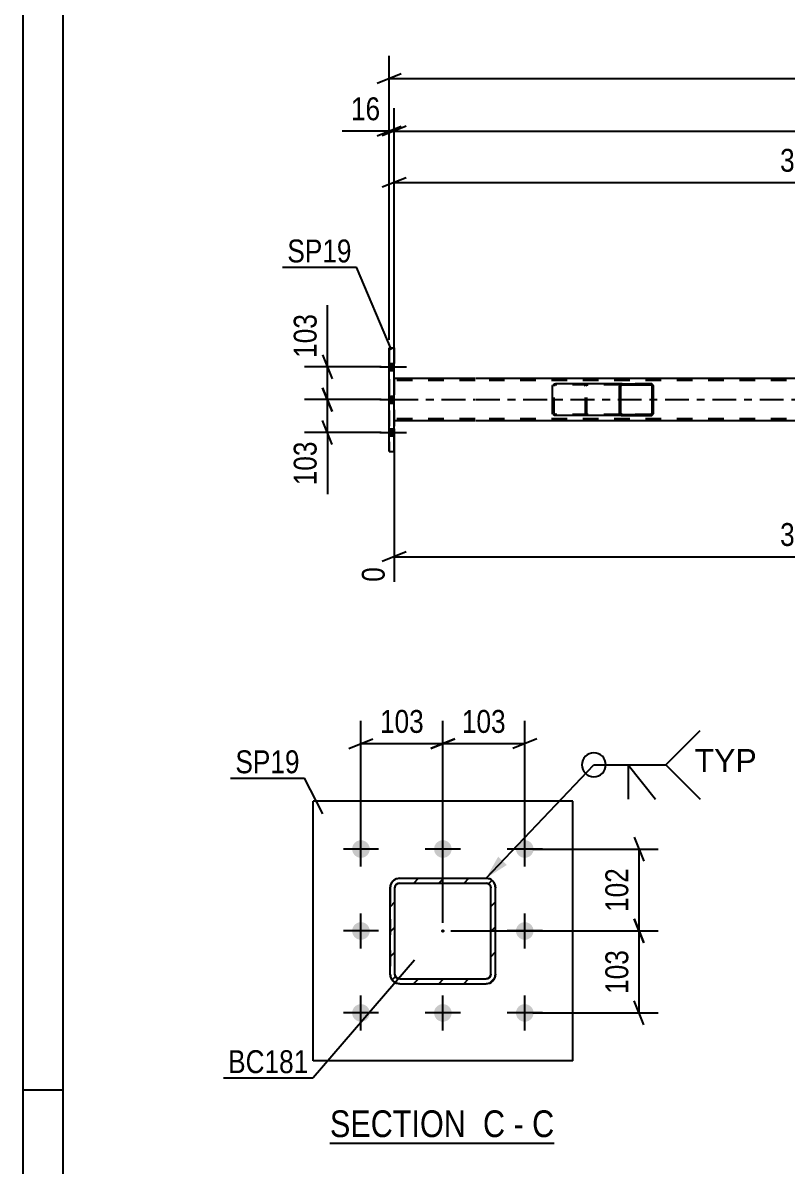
# Model space of a CAD drawing. Header units: millimetres. Extents: x 0 to 841, y 0 to 594.
# Drawn here: x 0 to 95.6, y 139.5 to 282.5 of the extents above; entities that cross this region are included whole.
import ezdxf

# ---------------------------------------------------------------- set-up
doc = ezdxf.new("R2010")
doc.units = ezdxf.units.MM
doc.linetypes.add('DXK_LINE_DOT2', pattern=[3.9198, 1.9599, -1.9599])
doc.linetypes.add('DXK_LINE_DOT3', pattern=[5.9187, 2.979, -0.9799, 0.9799, -0.9799])
doc.styles.add('Arial', font='ARIAL.TTF', dxfattribs={"height": 0.2})
doc.styles.add('Arial Narrow', font='ARIALN.TTF', dxfattribs={"height": 0.2})

# ---------------------------------------------------------------- blocks, each defined once
blk = doc.blocks.new('Unknown-814553284-1133')
at = {"color": 5, "linetype": 'Continuous'}
for p, q in [((0, 594), (0, 0)), ((5, 589), (5, 5)), ((5, 149), (0, 149))]:
    blk.add_line(p, q, dxfattribs=at)
blk = doc.blocks.new('Unknown-814553284-13 - 7179')
at = {"color": 6, "linetype": 'Continuous'}
blk.add_line((38.43, 142.38), (66.5, 142.38), dxfattribs=at)
at = {"color": 0, "linetype": 'Continuous'}
for points in [[(56.53, 143.13), (56.53, 146.63), (38.43, 146.63), (38.43, 143.13)], [(60.35, 143.13), (60.35, 146.63), (57.58, 146.63), (57.58, 143.13)], [(62.68, 143.13), (62.68, 146.63), (61.4, 146.63), (61.4, 143.13)], [(66.5, 143.13), (66.5, 146.63), (63.73, 146.63), (63.73, 143.13)]]:
    blk.add_wipeout(points, dxfattribs=at)
at = {"color": 7, "linetype": 'Continuous', "style": 'Arial Narrow'}
for s, p in [('SECTION ', (38.43, 143.13)), ('C', (57.58, 143.13)), ('C', (63.73, 143.13)), ('-', (61.4, 143.13))]:
    blk.add_text(s, height=3.34, dxfattribs=at).set_placement(p)
blk = doc.blocks.new('Bolt-814553284-5813 - 5738')
at = {"linetype": 'Continuous'}
for points in [[(46.48, 239.03), (46.48, 239.91), (45.84, 239.91), (45.84, 239.03)], [(46.48, 239.03), (46.48, 239.91), (45.84, 239.91), (45.84, 239.03)], [(46.48, 239.03), (46.48, 239.91), (45.84, 239.91), (45.84, 239.03)], [(46.48, 234.93), (46.48, 235.81), (45.84, 235.81), (45.84, 234.93)], [(46.48, 234.93), (46.48, 235.81), (45.84, 235.81), (45.84, 234.93)], [(46.48, 230.83), (46.48, 231.71), (45.84, 231.71), (45.84, 230.83)], [(46.48, 230.83), (46.48, 231.71), (45.84, 231.71), (45.84, 230.83)], [(46.48, 230.83), (46.48, 231.71), (45.84, 231.71), (45.84, 230.83)]]:
    blk.add_hatch(color=1, dxfattribs=at).paths.add_polyline_path(points)
at = {"color": 1, "linetype": 'Continuous'}
for p, q in [((44.68, 239.47), (48, 239.47)), ((44.68, 239.47), (48, 239.47)), ((44.68, 239.47), (48, 239.47)), ((45.84, 239.91), (46.48, 239.91)), ((45.84, 239.91), (46.48, 239.91)), ((45.84, 239.91), (46.48, 239.91)), ((45.84, 239.03), (46.48, 239.03)), ((45.84, 239.03), (46.48, 239.03)), ((45.84, 239.03), (46.48, 239.03)), ((44.68, 235.37), (48, 235.37)), ((44.68, 235.37), (48, 235.37)), ((45.84, 235.81), (46.48, 235.81)), ((45.84, 235.81), (46.48, 235.81)), ((45.84, 234.93), (46.48, 234.93)), ((45.84, 234.93), (46.48, 234.93)), ((45.84, 231.71), (46.48, 231.71)), ((45.84, 231.71), (46.48, 231.71)), ((45.84, 231.71), (46.48, 231.71)), ((44.68, 231.27), (48, 231.27)), ((44.68, 231.27), (48, 231.27)), ((44.68, 231.27), (48, 231.27)), ((45.84, 230.83), (46.48, 230.83)), ((45.84, 230.83), (46.48, 230.83)), ((45.84, 230.83), (46.48, 230.83))]:
    blk.add_line(p, q, dxfattribs=at)
blk = doc.blocks.new('Part-814553284-5932 - 5738')
at = {"linetype": 'Continuous'}
h = blk.add_hatch(dxfattribs=at)
h.set_pattern_fill('', scale=0.7, style=0, pattern_type=0)
h.set_pattern_definition([(45, (78.8843, 237.1762), (-1.57154, 1.57154), [])])
h.paths.add_polyline_path([(78.91, 237.05), (78.88, 237.18), (78.81, 237.28), (78.7, 237.35), (78.57, 237.37), (74.99, 237.37), (74.86, 237.35), (74.75, 237.28), (74.68, 237.18), (74.65, 237.05), (74.65, 233.69), (74.68, 233.57), (74.75, 233.47), (74.86, 233.4), (74.99, 233.37), (78.57, 233.37), (78.7, 233.4), (78.81, 233.47), (78.88, 233.57), (78.91, 233.69)])
h.paths.add_polyline_path([(78.73, 233.63), (78.69, 233.58), (78.63, 233.55), (78.57, 233.53), (74.99, 233.53), (74.93, 233.55), (74.87, 233.58), (74.84, 233.63), (74.82, 233.69), (74.82, 237.05), (74.84, 237.11), (74.87, 237.17), (74.93, 237.2), (74.99, 237.21), (78.57, 237.21), (78.63, 237.2), (78.69, 237.17), (78.73, 237.11), (78.74, 237.05), (78.74, 233.69)])
at = {"color": 2, "linetype": 'Continuous'}
for p, q in [((66.3, 237.05), (66.33, 237.18)), ((66.3, 233.69), (66.3, 237.05)), ((66.51, 237.35), (66.64, 237.37)), ((74.99, 237.37), (66.64, 237.37)), ((74.68, 237.18), (74.65, 237.05)), ((74.65, 233.69), (74.65, 237.05)), ((74.82, 237.05), (74.84, 237.11)), ((74.82, 233.69), (74.82, 237.05)), ((74.84, 237.11), (74.87, 237.17)), ((74.99, 237.37), (74.86, 237.35)), ((74.87, 237.17), (74.93, 237.2)), ((74.93, 237.2), (74.99, 237.21)), ((74.99, 237.37), (78.57, 237.37)), ((74.99, 237.21), (78.57, 237.21)), ((78.7, 237.35), (78.57, 237.37)), ((78.57, 237.21), (78.63, 237.2)), ((78.63, 237.2), (78.69, 237.17)), ((78.69, 237.17), (78.73, 237.11)), ((78.73, 237.11), (78.74, 237.05)), ((78.74, 233.69), (78.74, 237.05)), ((78.91, 237.05), (78.88, 237.18)), ((78.91, 233.69), (78.91, 237.05)), ((66.33, 233.57), (66.3, 233.69)), ((66.64, 233.37), (66.51, 233.4)), ((74.99, 233.37), (66.64, 233.37)), ((74.65, 233.69), (74.68, 233.57)), ((74.84, 233.63), (74.82, 233.69)), ((74.87, 233.58), (74.84, 233.63)), ((74.86, 233.4), (74.99, 233.37)), ((74.93, 233.55), (74.87, 233.58)), ((74.99, 233.53), (74.93, 233.55)), ((74.99, 233.53), (78.57, 233.53)), ((74.99, 233.37), (78.57, 233.37)), ((78.63, 233.55), (78.57, 233.53)), ((78.57, 233.37), (78.7, 233.4)), ((78.69, 233.58), (78.63, 233.55)), ((78.73, 233.63), (78.69, 233.58)), ((78.74, 233.69), (78.73, 233.63)), ((78.88, 233.57), (78.91, 233.69))]:
    blk.add_line(p, q, dxfattribs=at)
at = {"color": 7, "linetype": 'DXK_LINE_DOT2'}
for p, q in [((66.49, 237.11), (66.47, 237.05)), ((66.47, 233.69), (66.47, 237.05)), ((66.52, 237.17), (66.49, 237.11)), ((66.58, 237.2), (66.52, 237.17)), ((66.64, 237.21), (66.58, 237.2)), ((78.57, 237.21), (66.64, 237.21)), ((70.22, 237.37), (70.35, 237.35)), ((70.29, 237.2), (70.22, 237.21)), ((70.34, 237.17), (70.29, 237.2)), ((70.38, 237.11), (70.34, 237.17)), ((70.39, 237.05), (70.38, 237.11)), ((70.39, 233.69), (70.39, 237.05)), ((70.54, 237.18), (70.56, 237.05)), ((70.56, 233.69), (70.56, 237.05)), ((78.57, 237.37), (74.99, 237.37)), ((66.47, 233.69), (66.49, 233.63)), ((66.49, 233.63), (66.52, 233.58)), ((66.52, 233.58), (66.58, 233.55)), ((66.58, 233.55), (66.64, 233.53)), ((78.57, 233.53), (66.64, 233.53)), ((70.22, 233.53), (70.29, 233.55)), ((70.35, 233.4), (70.22, 233.37)), ((70.29, 233.55), (70.34, 233.58)), ((70.34, 233.58), (70.38, 233.63)), ((70.38, 233.63), (70.39, 233.69)), ((70.56, 233.69), (70.54, 233.57)), ((78.57, 233.37), (74.99, 233.37))]:
    blk.add_line(p, q, dxfattribs=at)
at = {"color": 2, "linetype": 'Continuous'}
for centre, start, end in [((66.63, 237.04), 110.7583, 155.6801), ((74.98, 237.04), 110.7583, 155.68), ((78.58, 237.04), 24.32, 69.2417), ((66.63, 233.71), 204.3199, 249.2417), ((74.98, 233.71), 204.32, 249.2417), ((78.58, 233.71), 290.7583, 335.68)]:
    blk.add_arc(centre, 0.331, start, end, dxfattribs=at)
at = {"color": 7, "linetype": 'DXK_LINE_DOT2'}
for centre, start, end in [((70.23, 237.04), 24.3199, 69.2417), ((70.23, 233.71), 290.7583, 335.6801)]:
    blk.add_arc(centre, 0.331, start, end, dxfattribs=at)
blk = doc.blocks.new('Part-814553284-5867 - 5738')
at = {"color": 2, "linetype": 'Continuous'}
for p, q in [((56.6, 238.01), (46.48, 238.01)), ((718.82, 238.01), (56.7, 238.01)), ((56.6, 232.73), (46.48, 232.73)), ((149.56, 232.73), (56.7, 232.73))]:
    blk.add_line(p, q, dxfattribs=at)
at = {"color": 7, "linetype": 'DXK_LINE_DOT2'}
for p, q in [((46.48, 232.73), (46.48, 238.01)), ((46.48, 238.01), (46.48, 232.77)), ((56.6, 237.77), (46.48, 237.77)), ((718.82, 237.77), (56.7, 237.77)), ((56.6, 232.97), (46.48, 232.97)), ((718.82, 232.97), (56.7, 232.97))]:
    blk.add_line(p, q, dxfattribs=at)
at = {"color": 7, "linetype": 'DXK_LINE_DOT3'}
for p, q in [((46.48, 235.37), (56.6, 235.37)), ((56.7, 235.37), (718.82, 235.37))]:
    blk.add_line(p, q, dxfattribs=at)
blk = doc.blocks.new('Part-814553284-5939 - 5738')
at = {"color": 2, "linetype": 'Continuous'}
for p, q in [((45.84, 241.87), (46.48, 241.87)), ((45.84, 228.87), (45.84, 241.87)), ((46.48, 228.87), (46.48, 241.87)), ((45.84, 228.87), (46.48, 228.87))]:
    blk.add_line(p, q, dxfattribs=at)
at = {"color": 7, "linetype": 'DXK_LINE_DOT2'}
for p, q in [((45.84, 241.87), (45.84, 241.87)), ((45.84, 241.87), (45.84, 228.87)), ((46.48, 241.87), (46.48, 228.87)), ((45.84, 228.87), (45.84, 228.87))]:
    blk.add_line(p, q, dxfattribs=at)
blk = doc.blocks.new('Bolt-814553284-7258 - 7179')
at = {"linetype": 'Continuous'}
for points in [[(42.31, 178.06, -1), (42.31, 180.26, -1)], [(52.56, 178.06, -1), (52.56, 180.26, -1)], [(62.81, 178.06, -1), (62.81, 180.26, -1)], [(42.31, 167.81, -1), (42.31, 170.01, -1)], [(62.81, 167.81, -1), (62.81, 170.01, -1)], [(42.31, 157.56, -1), (42.31, 159.76, -1)], [(52.56, 157.56, -1), (52.56, 159.76, -1)], [(62.81, 157.56, -1), (62.81, 159.76, -1)]]:
    blk.add_hatch(color=1, dxfattribs=at).paths.add_polyline_path(points)
at = {"color": 1, "linetype": 'Continuous'}
for p, q in [((42.31, 176.96), (42.31, 181.36)), ((52.56, 176.96), (52.56, 181.36)), ((62.81, 176.96), (62.81, 181.36)), ((44.51, 179.16), (40.11, 179.16)), ((54.76, 179.16), (50.36, 179.16)), ((65.01, 179.16), (60.61, 179.16)), ((42.31, 166.71), (42.31, 171.11)), ((62.81, 166.71), (62.81, 171.11)), ((44.51, 168.91), (40.11, 168.91)), ((65.01, 168.91), (60.61, 168.91)), ((42.31, 156.46), (42.31, 160.86)), ((52.56, 156.46), (52.56, 160.86)), ((62.81, 156.46), (62.81, 160.86)), ((44.51, 158.66), (40.11, 158.66)), ((54.76, 158.66), (50.36, 158.66)), ((65.01, 158.66), (60.61, 158.66))]:
    blk.add_line(p, q, dxfattribs=at)
blk = doc.blocks.new('Part-814553284-7308 - 7179')
at = {"linetype": 'Continuous'}
h = blk.add_hatch(dxfattribs=at)
h.set_pattern_fill('', scale=0.7, style=0, pattern_type=0)
h.set_pattern_definition([(45, (58.416, 162.4019), (-1.57154, 1.57154), [])])
h.paths.add_polyline_path([(57.96, 162.31), (58.42, 162.4), (58.81, 162.66), (59.07, 163.05), (59.16, 163.51), (59.16, 174.31), (59.07, 174.77), (58.81, 175.16), (58.42, 175.42), (57.96, 175.51), (47.16, 175.51), (46.7, 175.42), (46.31, 175.16), (46.05, 174.77), (45.96, 174.31), (45.96, 163.51), (46.05, 163.05), (46.31, 162.66), (46.7, 162.4), (47.16, 162.31)])
h.paths.add_polyline_path([(47.16, 162.91), (46.93, 162.96), (46.73, 163.09), (46.6, 163.28), (46.56, 163.51), (46.56, 174.31), (46.6, 174.54), (46.73, 174.73), (46.93, 174.86), (47.16, 174.91), (57.96, 174.91), (58.19, 174.86), (58.38, 174.73), (58.51, 174.54), (58.56, 174.31), (58.56, 163.51), (58.51, 163.28), (58.38, 163.09), (58.19, 162.96), (57.96, 162.91)])
blk.add_hatch(color=30, dxfattribs=at).paths.add_polyline_path([(52.56, 168.81, -1), (52.56, 169.01, -1)])
at = {"color": 7, "linetype": 'DXK_LINE_DOT2'}
for p, q in [((45.96, 174.31), (46.05, 174.77)), ((46.6, 174.54), (46.56, 174.31)), ((46.73, 174.73), (46.6, 174.54)), ((46.7, 175.42), (47.16, 175.51)), ((46.93, 174.86), (46.73, 174.73)), ((47.16, 174.91), (46.93, 174.86)), ((47.16, 175.51), (57.96, 175.51)), ((47.16, 174.91), (57.96, 174.91)), ((57.96, 175.51), (58.42, 175.42)), ((58.19, 174.86), (57.96, 174.91)), ((58.38, 174.73), (58.19, 174.86)), ((58.51, 174.54), (58.38, 174.73)), ((58.56, 174.31), (58.51, 174.54)), ((59.07, 174.77), (59.16, 174.31)), ((45.96, 174.31), (45.96, 163.51)), ((46.56, 163.51), (46.56, 174.31)), ((58.56, 163.51), (58.56, 174.31)), ((59.16, 163.51), (59.16, 174.31)), ((46.05, 163.05), (45.96, 163.51)), ((46.56, 163.51), (46.6, 163.28)), ((46.6, 163.28), (46.73, 163.09)), ((46.73, 163.09), (46.93, 162.96)), ((58.19, 162.96), (58.38, 163.09)), ((58.38, 163.09), (58.51, 163.28)), ((58.51, 163.28), (58.56, 163.51)), ((59.16, 163.51), (59.07, 163.05)), ((47.16, 162.31), (46.7, 162.4)), ((46.93, 162.96), (47.16, 162.91)), ((47.16, 162.91), (57.96, 162.91)), ((47.16, 162.31), (57.96, 162.31)), ((57.96, 162.91), (58.19, 162.96)), ((58.42, 162.4), (57.96, 162.31))]:
    blk.add_line(p, q, dxfattribs=at)
at = {"color": 2, "linetype": 'Continuous'}
for p, q in [((46.05, 174.77), (45.96, 174.31)), ((46.56, 174.31), (46.6, 174.54)), ((46.6, 174.54), (46.73, 174.73)), ((47.16, 175.51), (46.7, 175.42)), ((46.73, 174.73), (46.93, 174.86)), ((46.93, 174.86), (47.16, 174.91)), ((47.16, 175.51), (47.16, 175.51)), ((47.16, 175.51), (57.96, 175.51)), ((47.16, 174.91), (47.16, 174.91)), ((47.16, 174.91), (57.96, 174.91)), ((57.96, 175.51), (57.96, 175.51)), ((58.42, 175.42), (57.96, 175.51)), ((57.96, 174.91), (57.96, 174.91)), ((57.96, 174.91), (58.19, 174.86)), ((58.19, 174.86), (58.38, 174.73)), ((58.38, 174.73), (58.51, 174.54)), ((58.51, 174.54), (58.56, 174.31)), ((59.16, 174.31), (59.07, 174.77)), ((45.96, 174.31), (45.96, 174.31)), ((45.96, 163.51), (45.96, 174.31)), ((46.56, 174.31), (46.56, 174.31)), ((46.56, 163.51), (46.56, 174.31)), ((58.56, 174.31), (58.56, 174.31)), ((58.56, 163.51), (58.56, 174.31)), ((59.16, 174.31), (59.16, 174.31)), ((59.16, 163.51), (59.16, 174.31)), ((45.96, 163.51), (45.96, 163.51)), ((45.96, 163.51), (46.05, 163.05)), ((46.56, 163.51), (46.56, 163.51)), ((46.6, 163.28), (46.56, 163.51)), ((46.73, 163.09), (46.6, 163.28)), ((46.93, 162.96), (46.73, 163.09)), ((58.38, 163.09), (58.19, 162.96)), ((58.51, 163.28), (58.38, 163.09)), ((58.56, 163.51), (58.51, 163.28)), ((58.56, 163.51), (58.56, 163.51)), ((59.07, 163.05), (59.16, 163.51)), ((59.16, 163.51), (59.16, 163.51)), ((46.7, 162.4), (47.16, 162.31)), ((47.16, 162.91), (46.93, 162.96)), ((47.16, 162.91), (47.16, 162.91)), ((47.16, 162.91), (57.96, 162.91)), ((47.16, 162.31), (47.16, 162.31)), ((47.16, 162.31), (57.96, 162.31)), ((58.19, 162.96), (57.96, 162.91)), ((57.96, 162.91), (57.96, 162.91)), ((57.96, 162.31), (58.42, 162.4)), ((57.96, 162.31), (57.96, 162.31))]:
    blk.add_line(p, q, dxfattribs=at)
at = {"color": 7, "linetype": 'DXK_LINE_DOT3'}
blk.add_line((52.56, 168.91), (52.56, 168.91), dxfattribs=at)
at = {"color": 30, "linetype": 'DXK_LINE_DOT3'}
blk.add_line((52.56, 168.91), (52.56, 168.91), dxfattribs=at)
at = {"color": 30, "linetype": 'Continuous'}
blk.add_circle((52.56, 168.91), 0.1, dxfattribs=at)
at = {"color": 7, "linetype": 'DXK_LINE_DOT2'}
for centre, start, end in [((47.16, 174.31), 112.5, 157.5), ((57.96, 174.31), 22.5, 67.5), ((47.16, 163.51), 202.5, 247.5), ((57.96, 163.51), 292.5, 337.5)]:
    blk.add_arc(centre, 1.2, start, end, dxfattribs=at)
at = {"color": 2, "linetype": 'Continuous'}
for centre, start, end in [((47.16, 174.31), 112.5, 157.5), ((57.96, 174.31), 22.5, 67.5), ((47.16, 163.51), 202.5, 247.5), ((57.96, 163.51), 292.5, 337.5)]:
    blk.add_arc(centre, 1.2, start, end, dxfattribs=at)
blk = doc.blocks.new('Part-814553284-7264 - 7179')
at = {"color": 2, "linetype": 'Continuous'}
for p, q in [((68.81, 185.16), (36.31, 185.16)), ((36.31, 152.66), (36.31, 185.16)), ((68.81, 152.66), (68.81, 185.16)), ((68.81, 152.66), (36.31, 152.66))]:
    blk.add_line(p, q, dxfattribs=at)
blk = doc.blocks.new('StraightDimension-814553284-6183 - 5738')
at = {"color": 7, "linetype": 'Continuous'}
for p, q in [((45.84, 242.87), (45.84, 278.38)), ((47.34, 276.13), (44.34, 274.93)), ((45.84, 275.53), (729.68, 275.53))]:
    blk.add_line(p, q, dxfattribs=at)
blk = doc.blocks.new('StraightDimension-814553284-6211 - 5738')
at = {"color": 7, "linetype": 'Continuous'}
for p, q in [((46.48, 231.73), (46.48, 212.59)), ((150.36, 223.33), (150.36, 207.1)), ((47.98, 216.32), (44.98, 215.12)), ((148.86, 215.12), (151.86, 216.32)), ((46.48, 215.72), (150.36, 215.72))]:
    blk.add_line(p, q, dxfattribs=at)
at = {"color": 0}
blk.add_wipeout([(102.68, 216.47), (102.68, 220.67), (94.16, 220.67), (94.16, 216.47)], dxfattribs=at)
at = {"color": 3, "style": 'Arial Narrow'}
blk.add_text('3786', height=2.863, dxfattribs=at).set_placement((94.76, 217.07))
at = {"color": 0, "linetype": 'Continuous'}
for points in [[(45.88, 215.02), (41.68, 215.02), (41.68, 211.99), (45.88, 211.99)], [(149.76, 215.02), (145.56, 215.02), (145.56, 206.5), (149.76, 206.5)]]:
    blk.add_wipeout(points, dxfattribs=at)
at = {"color": 3, "linetype": 'Continuous', "style": 'Arial Narrow'}
for s, height, p in [('0', 2.86, (45.28, 212.59)), ('3786', 2.863, (149.16, 207.1))]:
    blk.add_text(s, height=height, rotation=90.0002, dxfattribs=at).set_placement(p)
blk = doc.blocks.new('StraightDimension-814553284-6059 - 5738')
at = {"color": 7, "linetype": 'Continuous'}
for p, q in [((38.11, 239.47), (38.11, 247.21)), ((38.11, 239.47), (38.11, 247.21)), ((37.51, 240.97), (38.71, 237.97)), ((44.84, 239.47), (35.26, 239.47)), ((38.11, 235.37), (38.11, 239.47)), ((38.71, 233.87), (37.51, 236.87)), ((44.84, 235.37), (35.26, 235.37))]:
    blk.add_line(p, q, dxfattribs=at)
at = {"color": 0}
blk.add_wipeout([(37.36, 246.68), (33.16, 246.68), (33.16, 240), (37.36, 240)], dxfattribs=at)
at = {"color": 3, "style": 'Arial Narrow'}
blk.add_text('103', height=2.863, rotation=90.0002, dxfattribs=at).set_placement((36.76, 240.6))
blk = doc.blocks.new('StraightDimension-814553284-6067 - 5738')
at = {"color": 7, "linetype": 'Continuous'}
for p, q in [((37.51, 236.87), (38.71, 233.87)), ((44.84, 235.37), (35.26, 235.37)), ((38.11, 231.27), (38.11, 235.37)), ((38.71, 229.77), (37.51, 232.77)), ((44.84, 231.27), (35.26, 231.27)), ((38.11, 231.27), (38.11, 223.54)), ((38.11, 231.27), (38.11, 223.54))]:
    blk.add_line(p, q, dxfattribs=at)
at = {"color": 0}
blk.add_wipeout([(37.36, 230.75), (33.16, 230.75), (33.16, 224.06), (37.36, 224.06)], dxfattribs=at)
at = {"color": 3, "style": 'Arial Narrow'}
blk.add_text('103', height=2.863, rotation=90.0002, dxfattribs=at).set_placement((36.76, 224.66))
blk = doc.blocks.new('StraightDimension-814553284-6177 - 5738')
at = {"color": 7, "linetype": 'Continuous'}
for p, q in [((46.48, 239.01), (46.48, 265.38)), ((150.36, 246.61), (150.36, 265.38)), ((47.98, 263.13), (44.98, 261.93)), ((148.86, 261.93), (151.86, 263.13)), ((46.48, 262.53), (150.36, 262.53))]:
    blk.add_line(p, q, dxfattribs=at)
at = {"color": 0}
blk.add_wipeout([(102.68, 263.28), (102.68, 267.48), (94.16, 267.48), (94.16, 263.28)], dxfattribs=at)
at = {"color": 3, "style": 'Arial Narrow'}
blk.add_text('3786', height=2.863, dxfattribs=at).set_placement((94.76, 263.88))
blk = doc.blocks.new('StraightDimension-814553284-6217 - 5738')
at = {"color": 7, "linetype": 'Continuous'}
for p, q in [((45.84, 242.87), (45.84, 271.82)), ((46.48, 240.94), (46.48, 271.82)), ((45.84, 268.97), (39.94, 268.97)), ((45.84, 268.97), (39.94, 268.97)), ((44.34, 268.37), (47.34, 269.57)), ((47.98, 269.57), (44.98, 268.37)), ((45.84, 268.97), (46.48, 268.97))]:
    blk.add_line(p, q, dxfattribs=at)
at = {"color": 0}
blk.add_wipeout([(45.32, 269.72), (45.32, 273.92), (40.46, 273.92), (40.46, 269.72)], dxfattribs=at)
at = {"color": 3, "style": 'Arial Narrow'}
blk.add_text('16', height=2.863, dxfattribs=at).set_placement((41.06, 270.32))
blk = doc.blocks.new('StraightDimension-814553284-6227 - 5738')
at = {"color": 7, "linetype": 'Continuous'}
for p, q in [((46.48, 240.94), (46.48, 271.82)), ((47.98, 269.57), (44.98, 268.37)), ((46.48, 268.97), (729.04, 268.97))]:
    blk.add_line(p, q, dxfattribs=at)
blk = doc.blocks.new('StraightDimension-814553284-7392 - 7179')
at = {"color": 7, "linetype": 'Continuous'}
for p, q in [((76.51, 180.66), (77.71, 177.66)), ((63.81, 179.16), (79.51, 179.16)), ((77.11, 168.91), (77.11, 179.16)), ((77.71, 167.41), (76.51, 170.41)), ((53.56, 168.91), (79.51, 168.91))]:
    blk.add_line(p, q, dxfattribs=at)
at = {"color": 0}
blk.add_wipeout([(76.36, 177.38), (72.16, 177.38), (72.16, 170.69), (76.36, 170.69)], dxfattribs=at)
at = {"color": 3, "style": 'Arial Narrow'}
blk.add_text('102', height=2.863, rotation=90.0002, dxfattribs=at).set_placement((75.76, 171.29))
blk = doc.blocks.new('StraightDimension-814553284-7367 - 7179')
at = {"color": 7, "linetype": 'Continuous'}
for p, q in [((52.56, 169.91), (52.56, 195.19)), ((62.81, 180.16), (62.81, 195.19)), ((51.06, 191.74), (54.06, 192.94)), ((52.56, 192.34), (62.81, 192.34)), ((64.31, 192.94), (61.31, 191.74))]:
    blk.add_line(p, q, dxfattribs=at)
at = {"color": 0}
blk.add_wipeout([(61.02, 193.09), (61.02, 197.29), (54.34, 197.29), (54.34, 193.09)], dxfattribs=at)
at = {"color": 3, "style": 'Arial Narrow'}
blk.add_text('103', height=2.863, dxfattribs=at).set_placement((54.94, 193.69))
blk = doc.blocks.new('StraightDimension-814553284-7375 - 7179')
at = {"color": 7, "linetype": 'Continuous'}
for p, q in [((42.31, 180.16), (42.31, 195.19)), ((52.56, 169.91), (52.56, 195.19)), ((40.81, 191.74), (43.81, 192.94)), ((42.31, 192.34), (52.56, 192.34)), ((54.06, 192.94), (51.06, 191.74))]:
    blk.add_line(p, q, dxfattribs=at)
at = {"color": 0}
blk.add_wipeout([(50.77, 193.09), (50.77, 197.29), (44.09, 197.29), (44.09, 193.09)], dxfattribs=at)
at = {"color": 3, "style": 'Arial Narrow'}
blk.add_text('103', height=2.863, dxfattribs=at).set_placement((44.69, 193.69))
blk = doc.blocks.new('StraightDimension-814553284-7384 - 7179')
at = {"color": 7, "linetype": 'Continuous'}
for p, q in [((76.51, 170.41), (77.71, 167.41)), ((53.56, 168.91), (79.51, 168.91)), ((77.11, 158.66), (77.11, 168.91)), ((77.71, 157.16), (76.51, 160.16)), ((63.81, 158.66), (79.51, 158.66))]:
    blk.add_line(p, q, dxfattribs=at)
at = {"color": 0}
blk.add_wipeout([(76.36, 167.13), (72.16, 167.13), (72.16, 160.44), (76.36, 160.44)], dxfattribs=at)
at = {"color": 3, "style": 'Arial Narrow'}
blk.add_text('103', height=2.863, rotation=90.0002, dxfattribs=at).set_placement((75.76, 161.04))
blk = doc.blocks.new('Mark-814553284-5935 - 5738')
at = {"color": 0}
blk.add_wipeout([(41.14, 252.54), (41.14, 255.54), (33.1, 255.54), (33.1, 252.54)], dxfattribs=at)
blk.add_wipeout([(41.14, 252.54), (41.14, 255.54), (33.1, 255.54), (33.1, 252.54)], dxfattribs=at)
at = {"color": 30, "linetype": 'Continuous'}
for p in [(32.5, 251.94), (46.14, 241.6)]:
    blk.add_line(p, (41.74, 251.94), dxfattribs=at)
at = {"color": 3, "style": 'Arial Narrow'}
blk.add_text('SP19', height=2.863, dxfattribs=at).set_placement((33.1, 252.54))
blk = doc.blocks.new('Mark-814553284-7260 - 7179')
at = {"color": 0}
blk.add_wipeout([(34.64, 188.64), (34.64, 191.64), (26.6, 191.64), (26.6, 188.64)], dxfattribs=at)
blk.add_wipeout([(34.64, 188.64), (34.64, 191.64), (26.6, 191.64), (26.6, 188.64)], dxfattribs=at)
at = {"color": 30, "linetype": 'Continuous'}
for p in [(26, 188.04), (37.56, 183.58)]:
    blk.add_line(p, (35.24, 188.04), dxfattribs=at)
at = {"color": 3, "style": 'Arial Narrow'}
blk.add_text('SP19', height=2.863, dxfattribs=at).set_placement((26.6, 188.64))
blk = doc.blocks.new('WeldMark-814553284-7400 - 7179')
at = {"linetype": 'Continuous'}
blk.add_hatch(color=30, dxfattribs=at).paths.add_polyline_path([(60.57, 177.17), (57.96, 175.51), (59.48, 178.2)])
at = {"color": 30, "linetype": 'Continuous'}
for p, q in [((57.96, 175.51), (71.46, 189.7)), ((71.46, 189.7), (80.46, 189.7))]:
    blk.add_line(p, q, dxfattribs=at)
at = {"color": 3, "linetype": 'Continuous'}
for q in [(79.17, 185.41), (75.75, 185.41)]:
    blk.add_line((75.75, 189.7), q, dxfattribs=at)
for start, end in [(90, 270), (270, 90)]:
    blk.add_arc((71.46, 189.7), 1.5, start, end, dxfattribs=at)
at = {"color": 0, "linetype": 'Continuous'}
blk.add_wipeout([(91.84, 188.8), (91.84, 191.8), (84.06, 191.8), (84.06, 188.8)], dxfattribs=at)
blk.add_wipeout([(91.84, 188.8), (91.84, 191.8), (84.06, 191.8), (84.06, 188.8)], dxfattribs=at)
at = {"color": 3, "linetype": 'Continuous'}
for q in [(84.75, 193.99), (84.75, 185.41)]:
    blk.add_line((80.46, 189.7), q, dxfattribs=at)
at = {"color": 3, "linetype": 'Continuous', "style": 'Arial'}
blk.add_text('TYP', height=2.865, dxfattribs=at).set_placement((84.06, 188.8))
blk = doc.blocks.new('Mark-814553284-7304 - 7179')
at = {"color": 0}
blk.add_wipeout([(35.74, 151.13), (35.74, 154.13), (25.69, 154.13), (25.69, 151.13)], dxfattribs=at)
blk.add_wipeout([(35.74, 151.13), (35.74, 154.13), (25.69, 154.13), (25.69, 151.13)], dxfattribs=at)
at = {"color": 30, "linetype": 'Continuous'}
for p in [(49.01, 165.27), (25.09, 150.53)]:
    blk.add_line(p, (36.34, 150.53), dxfattribs=at)
at = {"color": 3, "style": 'Arial Narrow'}
blk.add_text('BC181', height=2.863, dxfattribs=at).set_placement((25.69, 151.13))

msp = doc.modelspace()

# ---------------------------------------------------------------- block references
for name in ['Unknown-814553284-1133', 'Part-814553284-5939 - 5738', 'Bolt-814553284-5813 - 5738', 'Part-814553284-5867 - 5738', 'Part-814553284-5932 - 5738', 'Part-814553284-7264 - 7179', 'Bolt-814553284-7258 - 7179', 'Part-814553284-7308 - 7179']:
    msp.add_blockref(name, (0, 0))

# ---------------------------------------------------------------- next in the draw order: block references
for name in ['StraightDimension-814553284-6183 - 5738', 'StraightDimension-814553284-6211 - 5738', 'Mark-814553284-7260 - 7179', 'StraightDimension-814553284-7392 - 7179', 'Mark-814553284-7304 - 7179', 'Unknown-814553284-13 - 7179']:
    msp.add_blockref(name, (0, 0))

# ---------------------------------------------------------------- next in the draw order: block references
for name in ['StraightDimension-814553284-6059 - 5738', 'StraightDimension-814553284-7367 - 7179']:
    msp.add_blockref(name, (0, 0))

# ---------------------------------------------------------------- next in the draw order: block references
for name in ['StraightDimension-814553284-6177 - 5738', 'StraightDimension-814553284-6067 - 5738', 'StraightDimension-814553284-7375 - 7179', 'WeldMark-814553284-7400 - 7179']:
    msp.add_blockref(name, (0, 0))

# ---------------------------------------------------------------- next in the draw order: block references
for name in ['StraightDimension-814553284-6217 - 5738', 'StraightDimension-814553284-7384 - 7179']:
    msp.add_blockref(name, (0, 0))

# ---------------------------------------------------------------- next in the draw order: block references
msp.add_blockref('StraightDimension-814553284-6227 - 5738', (0, 0))

# ---------------------------------------------------------------- next in the draw order: block references
msp.add_blockref('Mark-814553284-5935 - 5738', (0, 0))

doc.saveas('drawing.dxf')
